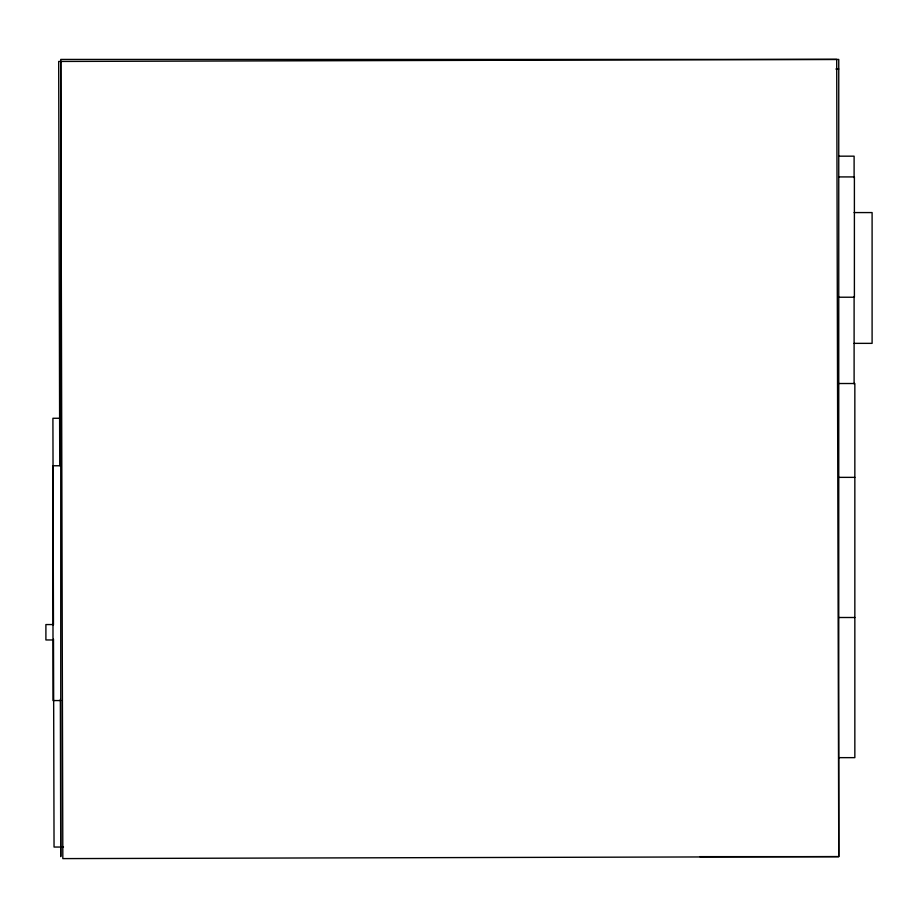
<?xml version="1.0" encoding="UTF-8"?>
<svg xmlns="http://www.w3.org/2000/svg" width="918" height="918" viewBox="0 0 918 918"><rect width="100%" height="100%" fill="white"/><g stroke="black" fill="none" stroke-linecap="round" stroke-linejoin="round"><path stroke-width="1.38" d="M59.613 418.264L52.911 418.275L53.462 624.779M835.896 69.034L838.754 69.034M838.754 156.175L854.107 156.175L854.107 177.644M838.754 176.922L854.394 176.922L854.394 297.225L838.754 297.225M854.107 212.574L872.1 212.574L872.1 343.355L854.107 343.355M838.754 383.517L854.842 383.517L854.842 757.648L838.754 757.648M60.749 465.759L52.992 465.759L52.992 700.56L60.749 700.56M838.754 477.36L854.842 477.36M838.754 617.504L854.842 617.504M52.992 624.561L45.9 624.561L45.9 639.961L52.992 639.961M63.491 847.039L54.047 847.05L53.496 639.123M699.78 856.643L838.754 856.643L838.754 59.429L60.749 59.429L60.749 856.643L60.358 699.332M60.76 61.403L62.826 858.605L838.765 856.597L836.7 59.395L58.683 61.449L59.739 465.587M854.107 296.491L854.107 383.827"/></g></svg>
